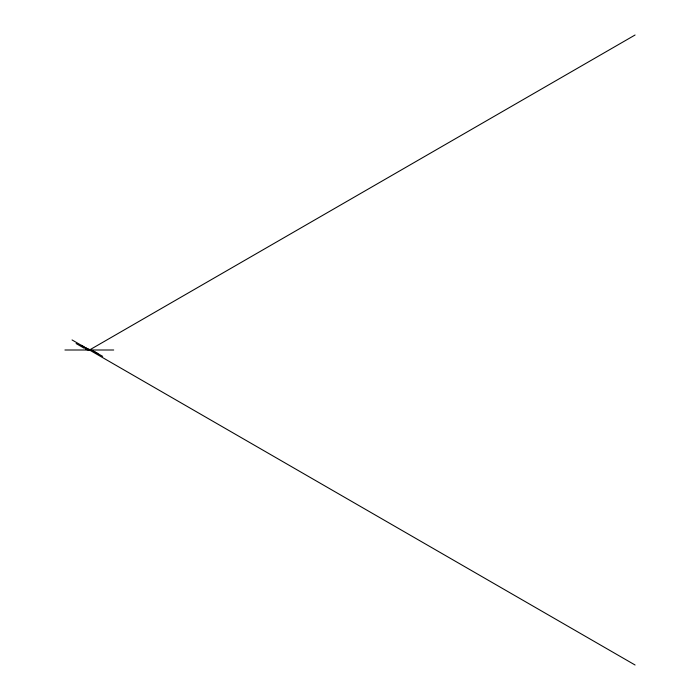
<?xml version="1.0" encoding="UTF-8"?>
<svg xmlns="http://www.w3.org/2000/svg" width="700" height="700" viewBox="0 0 700 700"><rect width="100%" height="100%" fill="white"/><g stroke="black" fill="none" stroke-linecap="round" stroke-linejoin="round"><path stroke-width="1.05" d="M635.075 35L89.478 350L113.697 350M97.895 353.596L91.954 350.315A3.404 1.96 0 0 0 91.21 350.105A3.771 2.179 0 0 0 90.317 350.017L89.267 350M64.925 350L89.189 350L88.638 349.991A3.57 2.065 0 0 1 86.984 349.694L85.426 348.915M89.915 349.65L92.697 350.744M89.591 349.536L85.916 347.9M92.829 350.805L102.681 356.361M84.079 346.876L81.392 345.336M84.359 348.303L76.108 343.543M72.056 339.946L635.075 665"/></g></svg>
